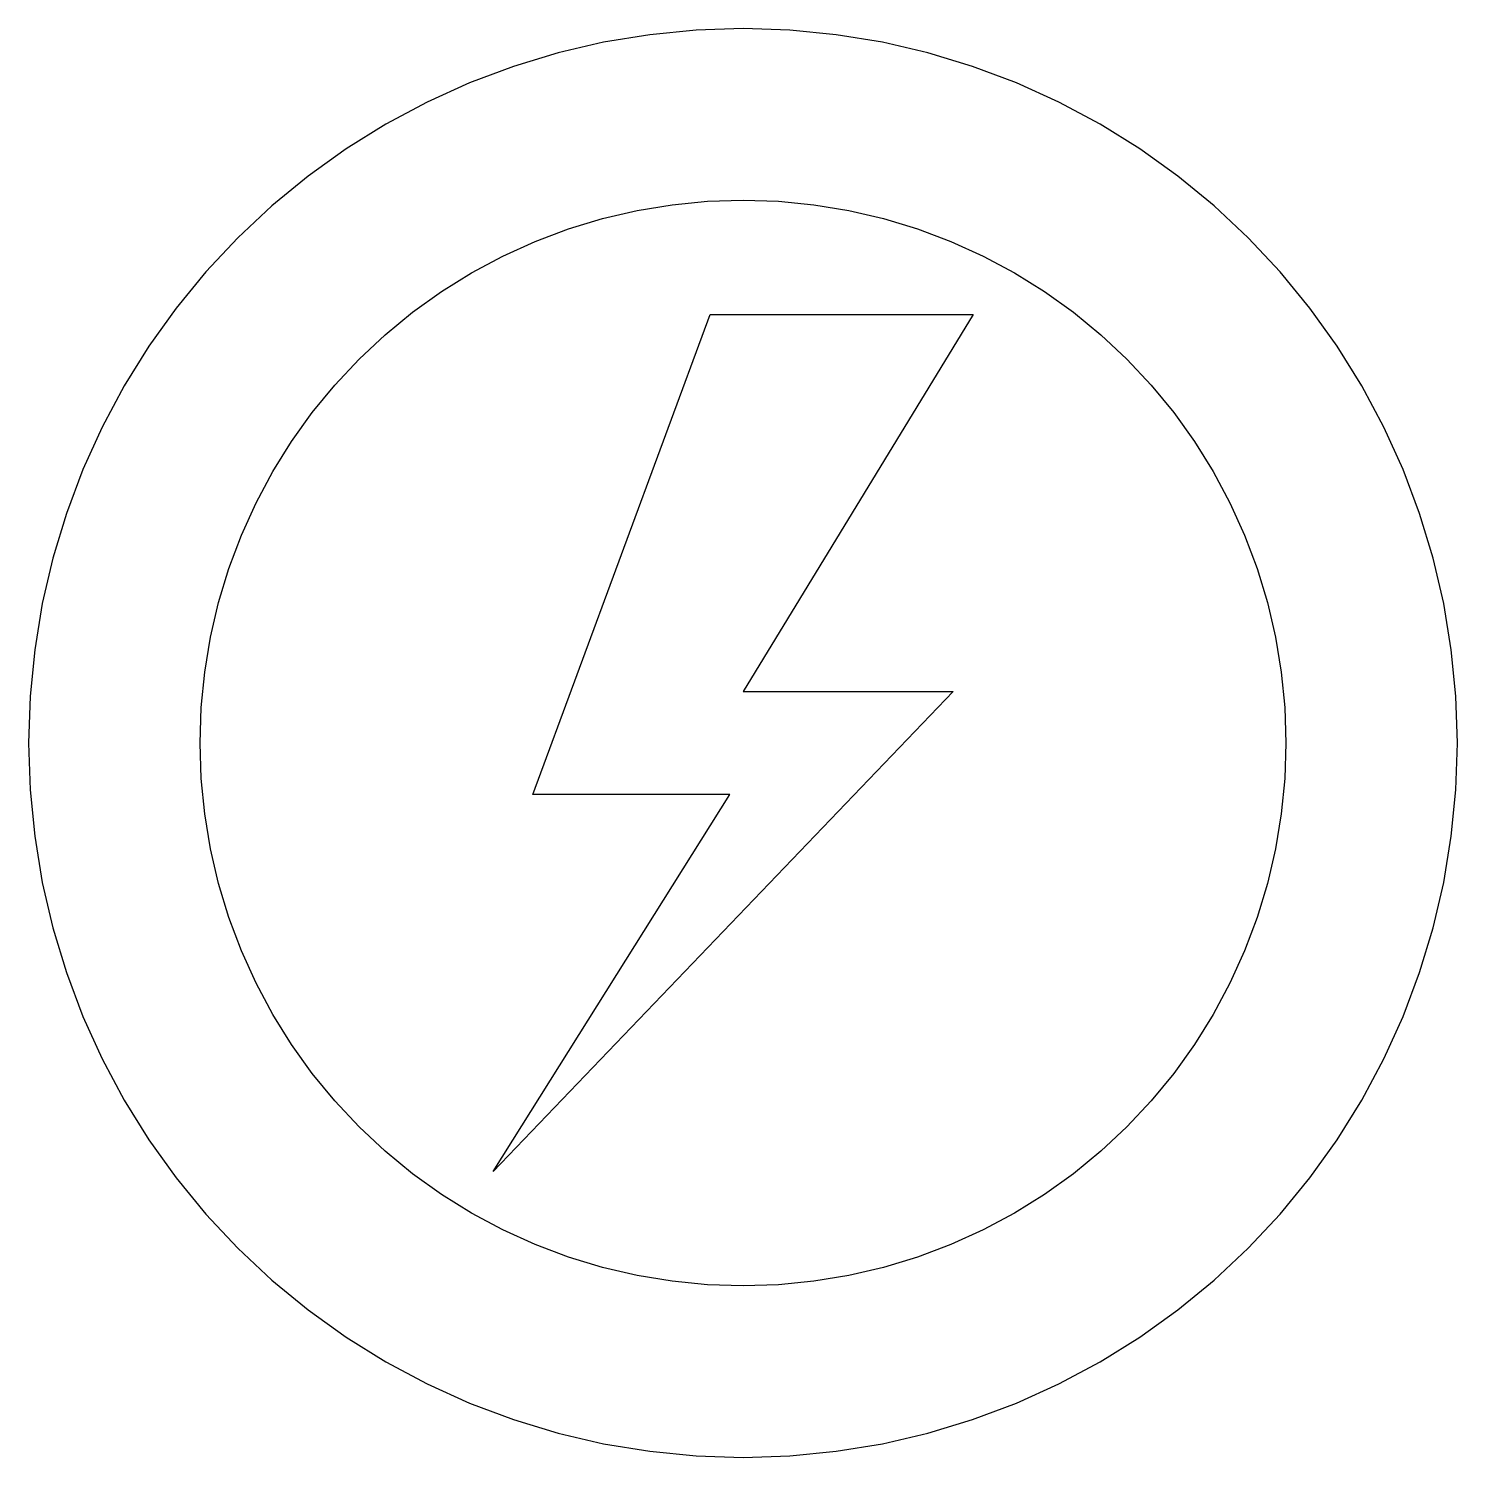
# Model space of a CAD drawing. Header units: millimetres. Extents: x 0 to 10, y 0 to 10.
import ezdxf

# ---------------------------------------------------------------- set-up
doc = ezdxf.new("R2010")
doc.units = ezdxf.units.MM

msp = doc.modelspace()

# ---------------------------------------------------------------- linework, layer by layer
for points in [[(10, 5), (9.9893, 5.327), (9.9572, 5.6526), (9.9039, 5.9755), (9.8296, 6.2941), (9.7347, 6.6072), (9.6194, 6.9134), (9.4844, 7.2114), (9.3301, 7.5), (9.1573, 7.7779), (8.9668, 8.0438), (8.7592, 8.2967), (8.5355, 8.5355), (8.2967, 8.7592), (8.0438, 8.9668), (7.7779, 9.1573), (7.5, 9.3301), (7.2114, 9.4844), (6.9134, 9.6194), (6.6072, 9.7347), (6.2941, 9.8296), (5.9755, 9.9039), (5.6526, 9.9572), (5.327, 9.9893), (5, 10), (4.673, 9.9893), (4.3474, 9.9572), (4.0245, 9.9039), (3.7059, 9.8296), (3.3928, 9.7347), (3.0866, 9.6194), (2.7886, 9.4844), (2.5, 9.3301), (2.2221, 9.1573), (1.9562, 8.9668), (1.7033, 8.7592), (1.4645, 8.5355), (1.2408, 8.2967), (1.0332, 8.0438), (0.8427, 7.7779), (0.6699, 7.5), (0.5156, 7.2114), (0.3806, 6.9134), (0.2653, 6.6072), (0.1704, 6.2941), (0.0961, 5.9755), (0.0428, 5.6526), (0.0107, 5.327), (0, 5), (0.0107, 4.673), (0.0428, 4.3474), (0.0961, 4.0245), (0.1704, 3.7059), (0.2653, 3.3928), (0.3806, 3.0866), (0.5156, 2.7886), (0.6699, 2.5), (0.8427, 2.2221), (1.0332, 1.9562), (1.2408, 1.7033), (1.4645, 1.4645), (1.7033, 1.2408), (1.9562, 1.0332), (2.2221, 0.8427), (2.5, 0.6699), (2.7886, 0.5156), (3.0866, 0.3806), (3.3928, 0.2653), (3.7059, 0.1704), (4.0245, 0.0961), (4.3474, 0.0428), (4.673, 0.0107), (5, 0), (5.327, 0.0107), (5.6526, 0.0428), (5.9755, 0.0961), (6.2941, 0.1704), (6.6072, 0.2653), (6.9134, 0.3806), (7.2114, 0.5156), (7.5, 0.6699), (7.7779, 0.8427), (8.0438, 1.0332), (8.2967, 1.2408), (8.5355, 1.4645), (8.7592, 1.7033), (8.9668, 1.9562), (9.1573, 2.2221), (9.3301, 2.5), (9.4844, 2.7886), (9.6194, 3.0866), (9.7347, 3.3928), (9.8296, 3.7059), (9.9039, 4.0245), (9.9572, 4.3474), (9.9893, 4.673)], [(8.7919, 4.7515), (8.7675, 4.504), (8.727, 4.2587), (8.6705, 4.0165), (8.5983, 3.7785), (8.5107, 3.5458), (8.4081, 3.3193), (8.2909, 3.1), (8.1596, 2.8888), (8.0147, 2.6867), (7.857, 2.4945), (7.687, 2.313), (7.5055, 2.143), (7.3133, 1.9853), (7.1112, 1.8404), (6.9, 1.7091), (6.6807, 1.5919), (6.4542, 1.4893), (6.2215, 1.4017), (5.9835, 1.3295), (5.7413, 1.273), (5.496, 1.2325), (5.2485, 1.2081), (5, 1.2), (4.7515, 1.2081), (4.504, 1.2325), (4.2587, 1.273), (4.0165, 1.3295), (3.7785, 1.4017), (3.5458, 1.4893), (3.3193, 1.5919), (3.1, 1.7091), (2.8888, 1.8404), (2.6867, 1.9853), (2.4945, 2.143), (2.313, 2.313), (2.143, 2.4945), (1.9853, 2.6867), (1.8404, 2.8888), (1.7091, 3.1), (1.5919, 3.3193), (1.4893, 3.5458), (1.4017, 3.7785), (1.3295, 4.0165), (1.273, 4.2587), (1.2325, 4.504), (1.2081, 4.7515), (1.2, 5), (1.2081, 5.2485), (1.2325, 5.496), (1.273, 5.7413), (1.3295, 5.9835), (1.4017, 6.2215), (1.4893, 6.4542), (1.5919, 6.6807), (1.7091, 6.9), (1.8404, 7.1112), (1.9853, 7.3133), (2.143, 7.5055), (2.313, 7.687), (2.4945, 7.857), (2.6867, 8.0147), (2.8888, 8.1596), (3.1, 8.2909), (3.3193, 8.4081), (3.5458, 8.5107), (3.7785, 8.5983), (4.0165, 8.6705), (4.2587, 8.727), (4.504, 8.7675), (4.7515, 8.7919), (5, 8.8), (5.2485, 8.7919), (5.496, 8.7675), (5.7413, 8.727), (5.9835, 8.6705), (6.2215, 8.5983), (6.4542, 8.5107), (6.6807, 8.4081), (6.9, 8.2909), (7.1112, 8.1596), (7.3133, 8.0147), (7.5055, 7.857), (7.687, 7.687), (7.857, 7.5055), (8.0147, 7.3133), (8.1596, 7.1112), (8.2909, 6.9), (8.4081, 6.6807), (8.5107, 6.4542), (8.5983, 6.2215), (8.6705, 5.9835), (8.727, 5.7413), (8.7675, 5.496), (8.7919, 5.2485), (8.8, 5)], [(4.77, 8), (6.61, 8), (5, 5.36), (6.472, 5.36), (3.252, 2), (4.908, 4.64), (3.528, 4.64)]]:
    msp.add_lwpolyline(points, close=True)

doc.saveas('drawing.dxf')
